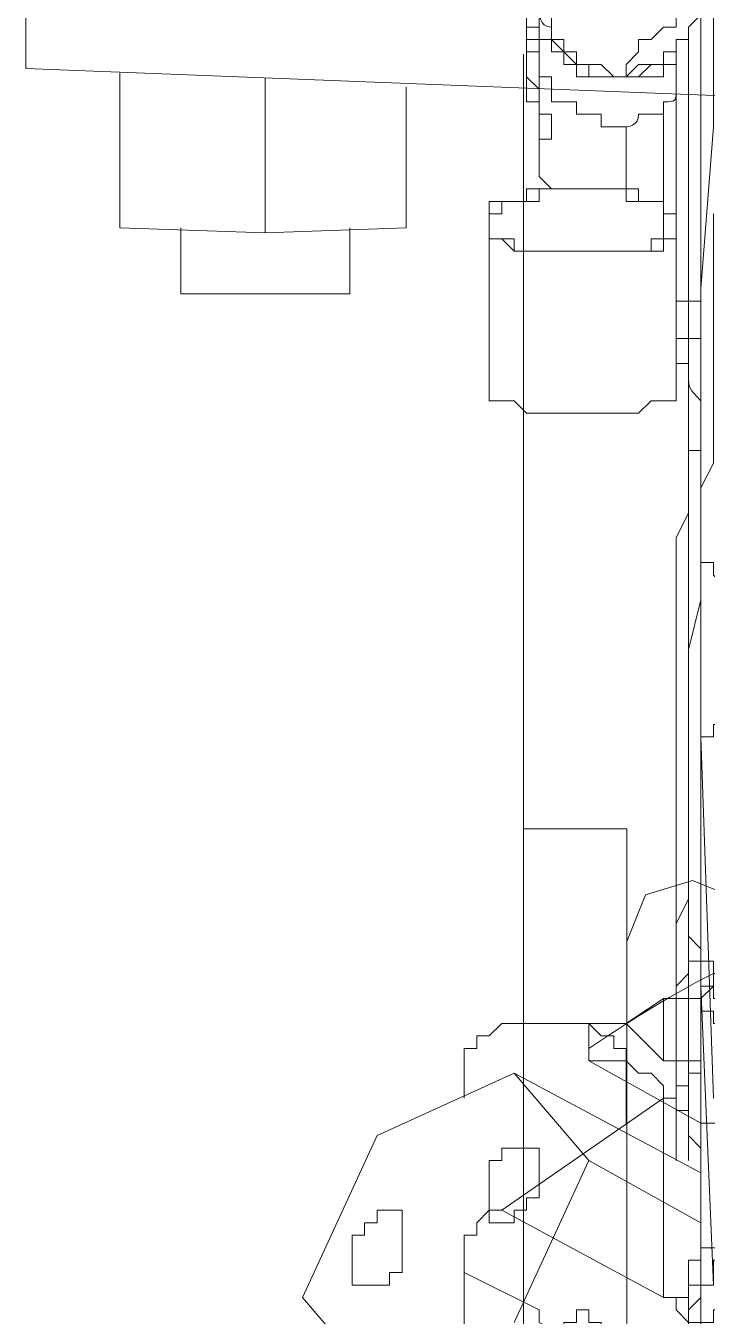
# Model space of a CAD drawing. Header units: millimetres. Extents: x 25083 to 52777, y 24772 to 45779.
# Drawn here: x 49365.56 to 49385.87, y 36783.46 to 36821.93 of the extents above; entities that cross this region are included whole.
import ezdxf

# ---------------------------------------------------------------- set-up
doc = ezdxf.new("R2010")
doc.units = ezdxf.units.MM
doc.layers.add('小车', color=7, linetype='Continuous')

# ---------------------------------------------------------------- blocks, each defined once
blk = doc.blocks.new('zw$D2F4')
at = {"color": 7, "lineweight": 5}
for points in [[(495.393, 941.395), (496.136, 942.138), (497.621, 943.252), (499.478, 944.366), (501.706, 945.48), (505.048, 947.337), (509.505, 949.194), (516.189, 951.793), (526.587, 954.764)], [(496.136, 786.91), (496.136, 792.48), (495.764, 794.337), (496.136, 796.194), (496.136, 800.279), (495.764, 803.621), (495.764, 922.084), (495.764, 931.368), (495.764, 933.597), (496.136, 938.424), (496.136, 948.822)], [(490.565, 942.138), (490.565, 941.024)], [(490.937, 941.024), (490.937, 942.138)], [(493.165, 939.91), (492.051, 939.91), (492.051, 940.281), (491.679, 940.281), (491.679, 940.652), (491.308, 940.652), (491.308, 941.024), (490.937, 941.024), (490.937, 942.138)], [(491.308, 942.138), (491.308, 941.395)], [(494.65, 941.395), (495.022, 941.395), (495.022, 941.766), (495.393, 941.766), (495.393, 942.138), (495.764, 942.138)], [(495.764, 939.167), (495.764, 941.766)], [(491.308, 941.395), (491.308, 941.024), (492.051, 940.281), (492.422, 940.281)], [(491.308, 941.395), (491.308, 941.024), (491.679, 941.024), (491.679, 940.652), (492.051, 940.652), (492.051, 940.281), (492.422, 940.281)], [(495.393, 941.024), (495.393, 941.395)], [(495.393, 941.395), (495.393, 933.225)], [(495.393, 941.024), (495.393, 941.395)], [(490.565, 941.024), (490.565, 940.652)], [(490.565, 941.024), (490.565, 940.281)], [(490.565, 940.281), (490.565, 941.024)], [(490.937, 941.024), (490.937, 940.652), (490.565, 940.652), (490.565, 940.281)], [(493.536, 939.91), (493.536, 940.281), (493.907, 940.652), (493.907, 941.024), (494.279, 941.024)], [(494.279, 940.281), (494.65, 940.281), (494.65, 940.652), (495.022, 940.652), (495.022, 941.024)], [(495.022, 940.652), (495.022, 941.024), (495.393, 941.024), (495.393, 940.652)], [(495.393, 940.652), (495.393, 941.024)], [(490.565, 940.281), (490.565, 939.91)], [(492.422, 940.281), (492.422, 939.91), (493.165, 939.91)], [(492.422, 940.281), (492.793, 940.281), (493.165, 939.91), (493.536, 939.91)], [(495.022, 940.652), (495.022, 940.281), (494.65, 940.281), (494.65, 939.91), (493.536, 939.91), (493.165, 939.91)], [(493.536, 939.91), (493.907, 939.91), (494.279, 940.281), (494.65, 940.281)], [(493.536, 939.91), (493.907, 940.281), (494.279, 940.281)], [(494.65, 940.281), (494.65, 940.652), (495.022, 940.652)], [(495.022, 940.652), (495.022, 937.31)], [(495.393, 940.281), (495.393, 940.652)], [(495.393, 933.225), (495.393, 940.652)], [(495.393, 939.91), (495.393, 940.281)], [(490.565, 939.91), (490.937, 939.538)], [(490.937, 939.91), (490.937, 938.796), (491.308, 938.796), (491.308, 938.053), (490.937, 938.053), (490.937, 937.681)], [(490.937, 939.91), (491.308, 939.91), (491.308, 939.167), (492.051, 939.167), (492.051, 938.796), (492.422, 938.796)], [(495.393, 939.538), (495.393, 939.91)], [(490.937, 939.538), (490.937, 939.167)], [(495.393, 939.167), (495.393, 939.538)], [(490.937, 939.167), (490.937, 938.796)], [(495.393, 938.796), (495.393, 939.167)], [(495.764, 939.167), (495.764, 936.567)], [(490.937, 938.796), (490.937, 936.939), (491.308, 936.567)], [(492.422, 938.796), (492.793, 938.796), (492.793, 938.424), (493.165, 938.424)], [(494.65, 938.796), (494.65, 936.196)], [(494.65, 936.196), (494.65, 938.796)], [(495.022, 935.453), (495.022, 938.796)], [(495.393, 938.424), (495.393, 938.796)], [(493.536, 936.196), (493.536, 938.424)], [(495.393, 938.053), (495.393, 938.424)], [(495.393, 937.681), (495.393, 938.053)], [(495.393, 937.31), (495.393, 937.681)], [(495.393, 936.939), (495.393, 937.681)], [(495.022, 937.31), (495.022, 935.453)], [(495.393, 937.31), (495.393, 936.939)], [(489.451, 935.453), (489.451, 936.196), (490.194, 936.196), (490.565, 936.196), (490.565, 936.567), (492.051, 936.567)], [(492.051, 936.567), (490.937, 936.567), (490.937, 936.196), (489.823, 936.196), (489.823, 935.825), (489.451, 935.825), (489.451, 935.453)], [(492.051, 936.567), (493.907, 936.567), (493.907, 936.196), (494.65, 936.196)], [(494.65, 936.196), (493.536, 936.196), (493.536, 936.567), (492.051, 936.567)], [(495.393, 936.196), (495.393, 936.567)], [(495.393, 936.567), (495.393, 936.196)], [(495.764, 936.567), (495.764, 934.339)], [(494.65, 935.082), (494.65, 936.196)], [(494.65, 936.196), (494.65, 935.082)], [(494.65, 935.825), (495.022, 935.825)], [(496.136, 935.825), (496.136, 928.397), (495.764, 927.655), (495.764, 925.427)], [(489.451, 935.453), (489.451, 930.997)], [(489.451, 935.453), (489.451, 935.082), (489.823, 935.082)], [(492.422, 934.711), (490.194, 934.711), (489.823, 935.082), (489.451, 935.082), (489.451, 935.453)], [(492.422, 934.711), (494.279, 934.711), (494.279, 935.082), (494.65, 935.082), (495.022, 935.082), (495.022, 935.453)], [(495.022, 935.453), (495.022, 930.997)], [(495.022, 935.453), (495.022, 935.082)], [(489.823, 935.082), (490.194, 935.082), (490.194, 934.711), (492.422, 934.711)], [(494.65, 935.082), (494.65, 934.711), (492.422, 934.711)], [(495.022, 935.082), (494.65, 935.082)], [(495.393, 934.339), (495.393, 933.225)], [(495.764, 934.339), (495.764, 933.225)], [(495.022, 933.225), (495.393, 933.225)], [(495.393, 932.111), (495.393, 933.225)], [(495.393, 932.111), (495.393, 933.225)], [(495.393, 933.225), (495.764, 933.225)], [(495.764, 932.111), (495.764, 933.225)], [(495.764, 933.225), (495.764, 932.111)], [(495.393, 931.74), (495.393, 932.482)], [(495.022, 932.111), (495.393, 932.111)], [(495.393, 932.111), (495.764, 932.111)], [(495.764, 932.111), (495.764, 930.997)], [(495.764, 932.111), (495.764, 931.368)], [(495.393, 931.74), (495.393, 931.368)], [(495.393, 931.74), (495.393, 930.997)], [(495.022, 931.368), (495.393, 931.368)], [(495.393, 930.254), (495.393, 931.368)], [(495.393, 930.997), (495.393, 931.368)], [(495.393, 930.997), (495.393, 931.368)], [(495.764, 931.368), (495.764, 930.997)], [(489.451, 930.997), (489.451, 930.254), (489.823, 930.254)], [(495.022, 922.827), (495.022, 926.169), (495.393, 926.912), (495.393, 930.997)], [(495.022, 930.626), (495.022, 930.997)], [(495.764, 930.997), (495.764, 930.626)], [(492.422, 929.883), (493.907, 929.883), (494.279, 930.254), (494.65, 930.254), (495.022, 930.254), (495.022, 930.626)], [(495.393, 930.626), (495.393, 929.512)], [(495.393, 930.626), (495.393, 928.769)], [(495.764, 930.626), (495.764, 929.14)], [(489.823, 930.254), (490.194, 930.254), (490.565, 929.883), (492.422, 929.883)], [(495.393, 930.254), (495.393, 928.769)], [(495.393, 930.254), (495.393, 929.14)], [(495.764, 929.883), (495.764, 929.512)], [(495.393, 929.14), (495.393, 927.283)], [(495.393, 928.026), (495.393, 929.14)], [(495.764, 927.655), (495.764, 929.14)], [(495.764, 929.14), (495.764, 927.655)], [(495.393, 928.769), (495.764, 928.769)], [(495.393, 928.769), (495.393, 927.655)], [(495.393, 928.769), (495.393, 928.026)], [(495.393, 927.283), (495.393, 928.026)], [(495.393, 926.541), (495.393, 927.655)], [(495.393, 927.655), (495.393, 926.912)], [(495.764, 927.655), (495.764, 925.055)], [(495.764, 927.655), (495.764, 926.169)], [(495.393, 925.427), (495.393, 927.283)], [(495.393, 927.283), (495.393, 926.541)], [(495.393, 926.169), (495.393, 926.541)], [(495.393, 925.055), (495.393, 926.169)], [(495.393, 926.169), (495.393, 925.055)], [(495.393, 925.798), (495.393, 925.055)], [(495.764, 925.427), (495.764, 920.228)], [(495.764, 925.427), (496.136, 925.427), (496.136, 925.055), (496.507, 924.684), (496.878, 924.684)], [(495.393, 925.055), (495.393, 923.57)], [(495.393, 925.055), (495.393, 922.456)], [(495.393, 922.827), (495.764, 924.313)], [(495.393, 923.57), (495.393, 922.456)], [(495.393, 923.57), (495.393, 922.456)], [(495.022, 922.084), (495.022, 922.827)], [(495.393, 922.084), (495.393, 922.827)], [(495.393, 922.456), (495.393, 921.713)], [(495.393, 922.456), (495.393, 921.342)], [(495.022, 921.713), (495.022, 922.084)], [(495.022, 921.342), (495.022, 921.713)], [(495.022, 920.97), (495.022, 921.342)], [(495.393, 920.97), (495.393, 921.342)], [(495.393, 920.599), (495.393, 921.342)], [(495.022, 920.228), (495.022, 920.97)], [(495.393, 920.97), (495.393, 919.485)], [(495.764, 920.97), (495.764, 920.599)], [(496.878, 920.97), (496.507, 920.97), (496.507, 920.599), (496.136, 920.599), (496.136, 920.228), (495.764, 920.228)], [(495.764, 920.599), (495.764, 919.114)], [(495.022, 919.114), (495.022, 920.228)], [(495.393, 920.228), (495.393, 918.371)], [(495.764, 919.856), (495.764, 920.228)], [(495.764, 920.228), (495.764, 919.856)], [(495.764, 920.228), (496.136, 909.458)], [(495.764, 919.856), (495.764, 907.23)], [(495.022, 917.628), (495.022, 919.114)], [(495.393, 918.371), (495.393, 919.485)], [(495.393, 919.485), (495.393, 918.742)], [(495.764, 919.114), (495.764, 918.371)], [(495.393, 916.514), (495.393, 918.371)], [(495.764, 918.371), (495.764, 909.83)], [(495.764, 918.371), (495.764, 917.257)], [(495.022, 916.514), (495.022, 917.628)], [(495.764, 917.628), (495.764, 913.914)], [(495.764, 917.257), (495.764, 916.885)], [(495.022, 915.771), (495.022, 916.514)], [(495.393, 915.771), (495.393, 916.143)], [(495.393, 916.143), (495.393, 915.771)], [(495.022, 915.4), (495.022, 915.771)], [(495.393, 915.771), (495.393, 915.4), (495.022, 914.657), (495.022, 907.601)], [(495.393, 914.657), (495.393, 915.771)], [(495.022, 913.914), (495.022, 915.4)], [(495.393, 915.029), (495.393, 915.4)], [(495.393, 915.4), (495.393, 914.286)], [(495.764, 913.914), (495.393, 914.286), (495.393, 915.029)], [(495.393, 915.029), (495.393, 913.172)], [(495.022, 912.8), (495.022, 913.914)], [(495.764, 913.914), (495.764, 913.543)], [(494.65, 912.429), (495.764, 912.429), (496.136, 912.8), (496.136, 913.172), (496.507, 913.172), (496.507, 913.543)], [(494.65, 912.429), (495.022, 912.429), (495.022, 912.8), (495.393, 913.172), (495.393, 913.543), (495.764, 913.543), (496.136, 913.543), (496.136, 913.172)], [(495.393, 912.429), (495.393, 913.172)], [(495.022, 912.429), (495.022, 912.8)], [(495.393, 912.429), (495.393, 912.8)], [(495.393, 912.8), (495.393, 912.429)], [(495.764, 912.429), (495.764, 912.8)], [(496.136, 903.888), (495.764, 912.8)], [(495.764, 912.8), (495.764, 912.429)], [(495.764, 912.8), (496.136, 912.8), (496.136, 912.429), (496.507, 912.429), (496.507, 912.058), (496.878, 912.058)], [(494.65, 912.429), (493.536, 911.686)], [(494.65, 912.429), (494.65, 910.572)], [(495.022, 910.201), (495.022, 912.429)], [(495.393, 911.315), (495.393, 912.429)], [(495.393, 912.429), (495.393, 910.201)], [(495.764, 912.429), (495.764, 894.975)], [(495.764, 912.429), (495.764, 912.058), (496.136, 912.058), (496.136, 911.686), (496.507, 911.686), (496.878, 911.686)], [(492.793, 911.315), (492.422, 911.686), (490.194, 911.686), (489.823, 911.686), (489.451, 911.315), (489.08, 911.315), (489.08, 910.944), (488.708, 910.944), (488.708, 910.572)], [(493.536, 911.686), (492.422, 911.686), (492.422, 910.944)], [(493.536, 911.686), (494.65, 910.572)], [(493.536, 910.572), (493.536, 910.944), (493.165, 910.944), (493.165, 911.315), (492.793, 911.315)], [(492.422, 910.572), (492.422, 910.944)], [(488.708, 909.458), (488.708, 910.572)], [(495.393, 902.402), (495.393, 903.145), (495.764, 903.516), (495.764, 904.631), (495.764, 907.973), (495.393, 908.344), (495.393, 909.087), (495.022, 909.087), (495.022, 909.458), (494.65, 909.458), (494.65, 909.83), (494.279, 910.201), (493.907, 910.201), (493.536, 910.572), (492.422, 910.572)], [(495.764, 908.715), (492.422, 910.572)], [(493.536, 908.715), (493.536, 910.572)], [(494.65, 909.458), (495.022, 909.458), (495.022, 909.83), (495.393, 909.83), (495.393, 910.201), (495.764, 910.201), (495.764, 910.572)], [(494.65, 910.572), (495.764, 910.572)], [(495.764, 910.572), (495.764, 908.715)], [(490.194, 910.201), (486.109, 908.344)], [(490.194, 910.201), (492.422, 907.601)], [(495.764, 907.23), (490.194, 910.201)], [(495.022, 909.087), (495.022, 910.201)], [(495.393, 909.458), (495.393, 909.83)], [(495.764, 909.83), (495.764, 909.458)], [(495.764, 909.83), (495.764, 907.973)], [(489.823, 906.116), (494.65, 909.458)], [(494.65, 909.458), (494.65, 903.516)], [(495.393, 909.458), (495.393, 909.087)], [(495.764, 909.458), (495.764, 907.23)], [(495.393, 907.973), (495.393, 909.087)], [(495.393, 909.087), (495.393, 907.601)], [(495.393, 909.087), (495.393, 907.601)], [(483.881, 903.516), (486.109, 908.344)], [(495.764, 908.715), (497.25, 908.715), (497.621, 908.344), (497.992, 908.344), (497.992, 907.973), (498.364, 907.973), (498.364, 907.601), (498.735, 907.601), (498.735, 906.859), (499.106, 906.487), (499.106, 906.116), (499.478, 905.745), (499.478, 905.373), (499.478, 902.774)], [(490.565, 907.973), (489.823, 907.973), (489.823, 907.601), (489.451, 907.601), (489.451, 906.859)], [(490.937, 906.859), (490.937, 907.973), (490.565, 907.973)], [(492.422, 907.601), (490.194, 902.774)], [(495.764, 905.745), (492.422, 907.601)], [(495.764, 907.23), (495.764, 906.859)], [(489.451, 905.745), (490.194, 905.745), (490.194, 906.116), (490.565, 906.116), (490.565, 906.487), (490.937, 906.487), (490.937, 906.859)], [(489.451, 906.859), (489.451, 905.745)], [(495.764, 906.859), (495.764, 906.487)], [(495.764, 906.487), (495.764, 904.631)], [(486.852, 906.116), (486.109, 906.116), (486.109, 905.745), (485.738, 905.745), (485.738, 905.373), (485.366, 905.373), (485.366, 904.631)], [(486.852, 905.002), (486.852, 906.116)], [(488.708, 904.259), (488.708, 905.373), (489.08, 905.373), (489.08, 905.745), (489.451, 906.116), (489.823, 906.116)], [(489.823, 906.116), (494.65, 903.516)], [(485.738, 903.888), (486.48, 903.888), (486.48, 904.259), (486.852, 904.259), (486.852, 905.002)], [(496.507, 905.002), (496.507, 904.631), (496.136, 904.631), (496.136, 903.888), (495.764, 903.888), (495.393, 903.888), (495.393, 903.516), (494.65, 903.516)], [(496.878, 904.259), (496.878, 905.002), (496.507, 905.002), (495.764, 905.002), (495.764, 904.631), (495.393, 904.631), (495.393, 903.516), (495.022, 903.516)], [(485.366, 904.631), (485.366, 903.888), (485.738, 903.888)], [(495.764, 904.631), (495.764, 904.259)], [(488.708, 893.118), (488.708, 904.259)], [(496.136, 900.174), (495.764, 900.546), (493.536, 901.66), (493.165, 901.66), (490.937, 902.774), (490.937, 903.145), (488.708, 904.259)], [(495.022, 903.516), (495.393, 903.516), (495.393, 902.774), (495.764, 902.774), (496.136, 902.774), (496.136, 903.145), (496.507, 903.145), (496.507, 903.516), (496.878, 903.516), (496.878, 904.259)], [(495.764, 904.259), (495.764, 903.888)], [(495.764, 903.888), (495.764, 903.145)], [(486.109, 900.917), (483.881, 903.516)], [(494.65, 903.516), (495.022, 903.516), (495.022, 903.145), (495.393, 902.774), (495.393, 902.402), (495.764, 902.031), (495.764, 901.288), (496.136, 900.917), (496.136, 900.546), (496.136, 900.174)], [(492.793, 902.402), (492.793, 902.774), (492.422, 902.774), (492.422, 903.145), (492.051, 903.145), (492.051, 902.774), (491.679, 902.774), (491.679, 902.402), (491.308, 902.402), (491.308, 901.288)], [(495.764, 903.145), (495.764, 902.774)]]:
    blk.add_lwpolyline(points, dxfattribs=at)
for points in [[(490.937, 942.138), (490.937, 941.766), (490.937, 941.395), (491.308, 941.395)], [(490.937, 941.395), (490.565, 941.395), (490.565, 941.395), (490.565, 941.395)], [(490.565, 941.395), (490.565, 941.395), (490.565, 941.395), (490.565, 941.024)], [(494.65, 941.395), (494.65, 941.395), (494.279, 941.024), (494.279, 941.024)], [(494.65, 941.395), (494.65, 941.395), (494.65, 941.395), (494.65, 941.395)], [(495.393, 941.395), (495.393, 941.395), (495.393, 941.395), (495.393, 941.395)], [(490.565, 941.024), (490.565, 941.024), (490.565, 941.024), (490.565, 941.024)], [(490.565, 941.024), (490.565, 941.024), (490.565, 941.024), (490.565, 941.024)], [(490.565, 941.024), (490.565, 941.024), (490.565, 941.024), (490.565, 941.024)], [(490.937, 941.024), (490.937, 941.024), (490.937, 941.024), (490.565, 941.024)], [(490.937, 941.024), (490.937, 940.652), (490.937, 940.652), (490.937, 940.652)], [(490.937, 941.024), (490.937, 941.024), (490.937, 941.024), (490.937, 941.024)], [(495.022, 941.024), (495.022, 941.024), (495.022, 941.024), (495.022, 941.024)], [(495.022, 941.024), (495.022, 941.024), (495.022, 941.024), (495.393, 941.024)], [(495.393, 940.652), (495.393, 940.652), (495.393, 941.024), (495.393, 941.024)], [(490.565, 940.281), (490.565, 940.281), (490.565, 939.91), (490.565, 939.91)], [(490.565, 940.281), (490.565, 940.281), (490.565, 940.281), (490.565, 939.91)], [(490.565, 940.281), (490.565, 940.281), (490.565, 940.281), (490.565, 939.91)], [(490.937, 940.652), (490.937, 940.652), (490.937, 940.281), (490.937, 939.91)], [(495.393, 940.652), (495.393, 940.281), (495.393, 940.281), (495.393, 939.91)], [(495.393, 940.652), (495.393, 940.652), (495.393, 940.652), (495.393, 940.652)], [(490.565, 939.91), (490.565, 939.91), (490.565, 939.538), (490.565, 939.167)], [(490.565, 939.91), (490.565, 939.91), (490.565, 939.91), (490.565, 939.538)], [(493.536, 939.91), (493.536, 939.91), (493.165, 939.91), (493.165, 939.91)], [(493.165, 939.91), (493.165, 939.91), (493.536, 939.91), (493.536, 939.91)], [(494.65, 939.167), (495.022, 939.167), (495.022, 939.167), (495.022, 939.538)], [(490.565, 939.167), (490.565, 939.167), (490.565, 939.167), (490.937, 939.167)], [(494.65, 939.167), (494.65, 939.167), (494.65, 939.167), (494.65, 939.167)], [(494.65, 938.796), (494.65, 938.796), (494.65, 938.796), (494.65, 939.167)], [(493.536, 938.424), (493.536, 938.424), (493.907, 938.424), (493.907, 938.796)], [(493.907, 938.796), (494.279, 938.796), (494.279, 938.796), (494.65, 938.796)], [(493.165, 938.424), (493.165, 938.424), (493.165, 938.424), (493.536, 938.424)], [(495.393, 936.939), (495.393, 936.939), (495.393, 936.939), (495.393, 936.567)], [(495.393, 936.939), (495.393, 936.939), (495.393, 936.567), (495.393, 936.567)], [(494.65, 936.196), (494.65, 936.196), (494.65, 936.196), (494.65, 936.196)], [(495.393, 933.225), (495.393, 933.225), (495.393, 933.225), (495.393, 932.854)], [(495.393, 932.111), (495.393, 931.74), (495.393, 931.368), (495.393, 931.368)], [(495.393, 932.111), (495.393, 932.111), (495.393, 932.111), (495.393, 931.74)], [(495.393, 932.111), (495.393, 932.111), (495.393, 932.111), (495.393, 932.111)], [(495.764, 931.368), (495.764, 931.368), (495.764, 931.74), (495.764, 932.111)], [(495.764, 919.114), (495.764, 923.57), (495.764, 928.026), (495.764, 932.111)], [(495.393, 931.74), (495.393, 931.74), (495.393, 931.74), (495.393, 931.368)], [(495.393, 931.74), (495.393, 931.74), (495.393, 931.74), (495.393, 931.74)], [(495.393, 931.368), (495.393, 930.997), (495.393, 930.997), (495.393, 930.626)], [(495.393, 930.997), (495.393, 930.626), (495.393, 930.626), (495.393, 930.626)], [(495.393, 930.997), (495.393, 930.997), (495.393, 930.626), (495.393, 930.626)], [(495.764, 930.254), (495.393, 930.626), (495.393, 930.626), (495.393, 930.997)], [(495.764, 930.997), (495.764, 930.626), (495.764, 930.626), (495.764, 930.626)], [(495.764, 920.228), (495.764, 923.941), (495.764, 927.283), (495.764, 930.997)], [(495.393, 930.626), (495.393, 930.626), (495.393, 930.254), (495.393, 930.254)], [(495.393, 930.626), (495.393, 930.626), (495.393, 930.254), (495.393, 930.254)], [(495.764, 930.626), (495.764, 930.254), (495.764, 930.254), (495.764, 929.883)], [(495.393, 929.883), (495.393, 927.655), (495.393, 925.427), (495.393, 923.57)], [(495.393, 927.655), (495.393, 926.541), (495.393, 925.055), (495.393, 923.57)], [(495.764, 917.257), (495.764, 920.599), (495.764, 924.313), (495.764, 927.655)], [(495.764, 920.228), (495.764, 922.084), (495.764, 924.313), (495.764, 926.169)], [(495.764, 920.97), (495.764, 922.456), (495.764, 923.57), (495.764, 925.055)], [(495.393, 924.313), (495.393, 923.941), (495.393, 923.57), (495.393, 923.198)], [(495.393, 922.456), (495.393, 922.456), (495.393, 922.456), (495.393, 922.084)], [(495.393, 922.084), (495.393, 922.084), (495.393, 922.084), (495.393, 922.456)], [(495.393, 922.084), (495.393, 921.713), (495.393, 921.713), (495.393, 921.713)], [(495.393, 922.084), (495.393, 922.084), (495.393, 922.084), (495.393, 922.084)], [(495.393, 921.342), (495.393, 919.485), (495.393, 917.257), (495.393, 915.4)], [(495.393, 921.342), (495.393, 921.342), (495.393, 920.97), (495.393, 920.97)], [(495.393, 921.342), (495.393, 921.342), (495.393, 921.342), (495.393, 921.342)], [(495.764, 910.201), (495.764, 913.172), (495.764, 916.143), (495.764, 919.114)], [(495.764, 912.058), (495.764, 913.914), (495.764, 915.4), (495.764, 917.257)], [(495.393, 916.514), (495.393, 916.143), (495.393, 915.771), (495.393, 915.4)], [(495.393, 915.4), (495.393, 914.657), (495.393, 913.914), (495.393, 913.172)], [(495.393, 913.172), (495.393, 913.914), (495.393, 914.286), (495.393, 914.657)], [(495.393, 914.286), (495.393, 913.914), (495.393, 913.914), (495.393, 913.914)], [(495.393, 913.914), (495.393, 913.543), (495.393, 913.172), (495.393, 912.8)], [(495.764, 913.543), (495.764, 913.543), (495.764, 913.543), (495.764, 913.914)], [(495.764, 912.8), (495.764, 912.8), (495.764, 913.172), (495.764, 913.543)], [(496.136, 913.172), (494.65, 912.429), (493.536, 911.686), (492.422, 910.944)], [(495.393, 912.8), (495.393, 911.686), (495.393, 910.572), (495.393, 909.087)], [(495.393, 909.83), (495.393, 910.572), (495.393, 910.944), (495.393, 911.315)], [(495.393, 910.201), (495.393, 909.83), (495.393, 909.458), (495.393, 908.715)], [(495.393, 907.973), (495.393, 907.973), (495.393, 907.601), (495.393, 907.601)], [(495.393, 907.601), (495.393, 907.601), (495.393, 907.973), (495.393, 907.973)]]:
    blk.add_open_spline(points, degree=3, dxfattribs=at)
blk = doc.blocks.new('A$C1A4175F5')
at = {"layer": '小车', "color": 7, "lineweight": 0}
for points in [[(1043.733, 450.614), (1042.053, 493.449)], [(1017.696, 468.532), (1019.096, 469.092), (1019.516, 470.492), (1018.956, 471.892), (1017.556, 472.452)], [(992.358, 468.532), (1008.037, 468.532)], [(1007.057, 468.532), (1007.197, 468.532)], [(1010.976, 468.532), (1008.037, 468.532)], [(1021.055, 468.532), (1010.976, 468.532)], [(1021.055, 465.452), (1021.055, 468.532)], [(1002.717, 465.452), (1008.037, 465.452)], [(1008.037, 465.452), (1010.976, 465.452)], [(1010.976, 465.452), (1021.055, 465.452)], [(1044.153, 465.452), (1021.055, 465.452)], [(1038.974, 461.953), (1038.834, 457.753)], [(1043.173, 461.953), (1038.974, 461.953)], [(1038.974, 460.273), (1037.014, 460.273)], [(1037.014, 460.273), (1037.014, 460.133), (1037.014, 459.993), (1037.014, 459.853), (1037.014, 459.433), (1037.014, 459.153), (1037.014, 458.733), (1037.014, 458.173), (1037.014, 457.753), (1037.014, 457.193), (1037.014, 456.773), (1037.014, 456.353), (1037.014, 455.933), (1037.014, 455.653), (1037.014, 455.373), (1037.014, 455.233)], [(1038.834, 457.753), (1038.974, 453.413)], [(1043.453, 457.753), (1038.834, 457.753)], [(1037.014, 455.233), (1038.974, 455.233)], [(1043.593, 453.413), (1038.974, 453.413)], [(1039.114, 453.413), (1039.254, 453.413)], [(1046.813, 450.614), (1043.733, 450.614)], [(1044.433, 450.614), (1044.573, 450.614)]]:
    blk.add_lwpolyline(points, dxfattribs=at)

msp = doc.modelspace()

# ---------------------------------------------------------------- block references
msp.add_blockref('zw$D2F4', (48889.923, 35880.503))
at = {"layer": '小车', "ltscale": 10, "xscale": -1, "rotation": 270}
msp.add_blockref('A$C1A4175F5', (48914.945, 35776.933), dxfattribs=at)

doc.saveas('drawing.dxf')
